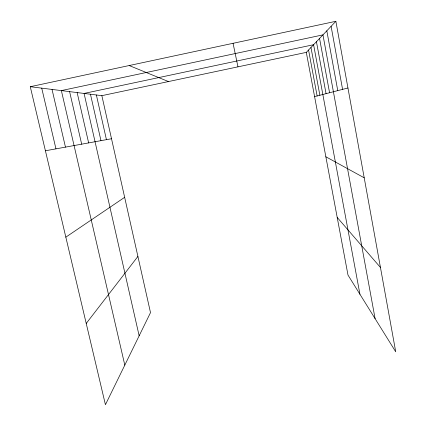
<?xml version="1.0" encoding="UTF-8"?>
<svg xmlns="http://www.w3.org/2000/svg" width="426" height="426" viewBox="0 0 426 426"><rect width="100%" height="100%" fill="white"/><g stroke="black" fill="none" stroke-linecap="round" stroke-linejoin="round"><path stroke-width="0.64" d="M86.228 323.451L137.907 256.425M306.305 52.377L335.869 21.3L395.727 351.812L347.994 275.068L306.305 52.377L101.857 95.664L30.273 86.707L105.43 404.7L150.506 312.615L101.857 95.664M65.833 237.16L124.653 197.318M314.59 96.622L347.946 87.985M30.273 86.707L335.869 21.3M45.417 150.777L111.516 138.738M129.174 65.54L168.456 81.563M325.847 156.763L364.214 177.812M337.2 217.42L380.45 267.469M41.727 88.139L55.96 148.86M52.036 89.428L65.466 147.13M124.807 365.119L61.365 90.594L322.956 34.873L375.109 318.659M69.603 91.627L81.675 144.174M77.149 92.57L88.645 142.907M90.466 94.237L100.967 140.66M139.153 335.805L84.076 93.438L313.595 44.714L359.933 294.265M96.377 94.977L106.436 139.664M233.059 43.303L237.964 66.85M310.969 47.472L319.867 95.254M308.552 50.018L317.13 95.962M319.553 38.452L329.57 92.74M316.443 41.716L326.06 93.651M326.817 30.81L337.759 90.621M331.098 26.316L342.579 89.369"/></g></svg>
